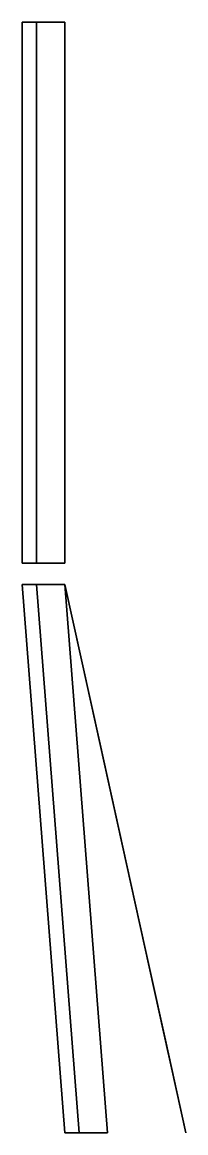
# Model space of a CAD drawing. Extents: x -1.03 to 1.03, y -1.19 to 0.37.
# Drawn here: x -1.03 to -0.8, y -1.19 to 0.37 of the extents above.
import ezdxf

# ---------------------------------------------------------------- set-up
doc = ezdxf.new("R2010")
doc.units = 0
doc.layers.add('C7P_TENT', color=3, linetype='CONTINUOUS')

msp = doc.modelspace()

# ---------------------------------------------------------------- linework, layer by layer
at = {"layer": 'C7P_TENT'}
for points in [[(-1.03, 0.37, 1.91), (-1.03, 0.37, 1.94), (-1.01, 0.37, 1.98), (-1.01, 0.37, 1.87)], [(-1.03, -0.39, 1.94), (-1.01, -0.39, 1.98), (-1.01, 0.37, 1.98), (-1.03, 0.37, 1.94)], [(-1.03, -0.39, 1.91), (-1.03, -0.39, 1.94), (-1.03, 0.37, 1.94), (-1.03, 0.37, 1.91)], [(-1.01, -0.39, 1.87), (-1.03, -0.39, 1.91), (-1.03, 0.37, 1.91), (-1.01, 0.37, 1.87)], [(-1.01, 0.37, 1.87), (-1.01, 0.37, 1.98), (-0.97, 0.37, 2), (-0.97, 0.37, 1.85)], [(-1.01, -0.39, 1.98), (-0.97, -0.39, 2), (-0.97, 0.37, 2), (-1.01, 0.37, 1.98)], [(-0.97, -0.39, 1.85), (-1.01, -0.39, 1.87), (-1.01, 0.37, 1.87), (-0.97, 0.37, 1.85)], [(-0.97, -0.39, 1.2), (-0.97, 0.37, 1.2), (-0.97, 0.33, 1.16), (-0.97, -0.35, 1.16)], [(-0.97, -0.39, 1.75), (-0.97, 0.37, 1.75), (-0.97, 0.37, 1.2), (-0.97, -0.39, 1.2)], [(-0.97, -0.36, 1.81), (-0.97, 0.34, 1.81), (-0.97, 0.37, 1.75), (-0.97, -0.39, 1.75)], [(-0.97, -0.29, 1.85), (-0.97, 0.27, 1.85), (-0.97, 0.34, 1.81), (-0.97, -0.36, 1.81)], [(-0.97, -0.35, 1.16), (-0.97, 0.33, 1.16), (-0.97, 0.26, 1.13), (-0.97, -0.28, 1.13)], [(-1.03, -0.39, 1.91), (-1.01, -0.39, 1.87), (-1.01, -0.39, 1.98), (-1.03, -0.39, 1.94)], [(-1.01, -0.39, 1.87), (-0.97, -0.39, 1.85), (-0.97, -0.39, 2), (-1.01, -0.39, 1.98)], [(-0.97, -1.19, 1.94), (-0.95, -1.19, 1.98), (-1.01, -0.42, 1.98), (-1.03, -0.42, 1.94)], [(-0.97, -1.19, 1.91), (-0.97, -1.19, 1.94), (-1.03, -0.42, 1.94), (-1.03, -0.42, 1.91)], [(-0.95, -1.19, 1.87), (-0.97, -1.19, 1.91), (-1.03, -0.42, 1.91), (-1.01, -0.42, 1.87)], [(-1.03, -0.42, 1.91), (-1.03, -0.42, 1.94), (-1.01, -0.42, 1.98), (-1.01, -0.42, 1.87)], [(-0.95, -1.19, 1.98), (-0.91, -1.19, 2), (-0.97, -0.42, 2), (-1.01, -0.42, 1.98)], [(-0.91, -1.19, 1.85), (-0.95, -1.19, 1.87), (-1.01, -0.42, 1.87), (-0.97, -0.42, 1.85)], [(-1.01, -0.42, 1.87), (-1.01, -0.42, 1.98), (-0.97, -0.42, 2), (-0.97, -0.42, 1.85)], [(-0.9214, -0.64, 1.27), (-0.97, -0.42, 1.2), (-0.9612, -0.46, 1.16), (-0.9457, -0.53, 1.13)], [(-0.9214, -0.64, 1.58), (-0.97, -0.42, 1.75), (-0.97, -0.42, 1.2), (-0.9214, -0.64, 1.27)], [(-0.9457, -0.53, 1.85), (-0.9612, -0.46, 1.8), (-0.97, -0.42, 1.75), (-0.9214, -0.64, 1.58)], [(-0.8773, -0.84, 1.27), (-0.9214, -0.64, 1.27), (-0.9457, -0.53, 1.13), (-0.8243, -1.08, 1.13)], [(-0.9457, -0.53, 1.85), (-0.9457, -0.53, 1.85), (-0.9214, -0.64, 1.58), (-0.8773, -0.84, 1.58)], [(-0.8, -1.19, 1.75), (-0.9457, -0.53, 1.85), (-0.8706, -0.87, 1.58), (-0.8287, -1.06, 1.58)], [(-0.9457, -0.53, 1.85), (-0.9457, -0.53, 1.85), (-0.8773, -0.84, 1.58), (-0.8706, -0.87, 1.58)], [(-0.8243, -1.08, 1.13), (-0.8706, -0.87, 1.27), (-0.8773, -0.84, 1.27), (-0.8243, -1.08, 1.13)], [(-0.8706, -0.87, 1.58), (-0.8773, -0.84, 1.58), (-0.8773, -0.84, 1.27), (-0.8706, -0.87, 1.27)], [(-0.8243, -1.08, 1.13), (-0.8287, -1.06, 1.27), (-0.8706, -0.87, 1.27), (-0.8243, -1.08, 1.13)], [(-0.8, -1.19, 1.75), (-0.8287, -1.06, 1.58), (-0.8287, -1.06, 1.27), (-0.8, -1.19, 1.23)], [(-0.8, -1.19, 1.23), (-0.8287, -1.06, 1.27), (-0.8243, -1.08, 1.13), (-0.811, -1.14, 1.17)], [(-0.97, -1.19, 1.91), (-0.95, -1.19, 1.87), (-0.95, -1.19, 1.98), (-0.97, -1.19, 1.94)], [(-0.95, -1.19, 1.87), (-0.91, -1.19, 1.85), (-0.91, -1.19, 2), (-0.95, -1.19, 1.98)]]:
    msp.add_3dface(points, dxfattribs=at)

doc.saveas('drawing.dxf')
